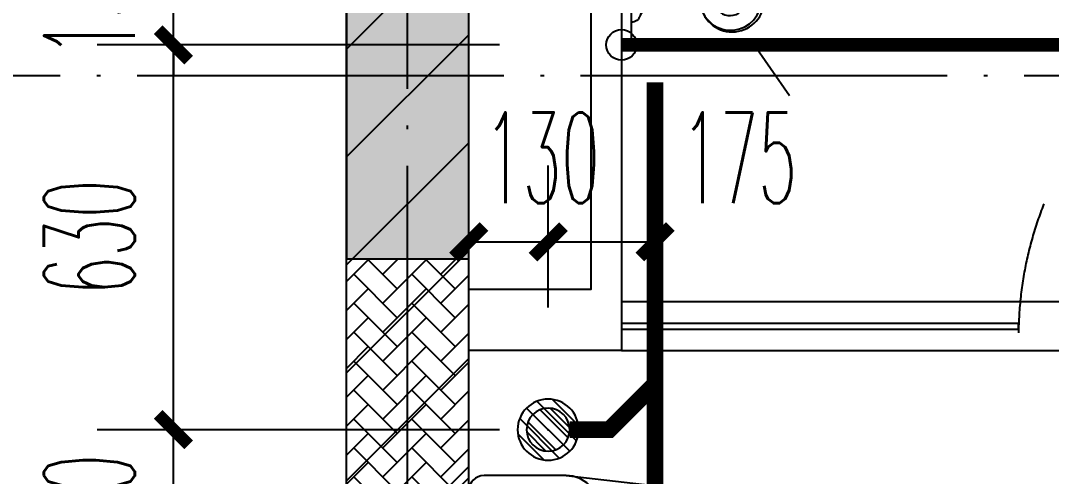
# Model space of a CAD drawing. Extents: x 27938 to 1507990, y 110129 to 923079.
# Drawn here: x 1219130 to 1220818, y 588667 to 589414 of the extents above; entities that cross this region are included whole.
import ezdxf

# ---------------------------------------------------------------- set-up
doc = ezdxf.new("R2010")
doc.units = 0
doc.header["$LTSCALE"] = 1000
doc.header["$MEASUREMENT"] = 0
doc.linetypes.add('DASH', pattern=[0.35, 0.25, -0.1])
doc.linetypes.add('DOTE', pattern=[2.4200000000000004, 2, -0.2, 0.02, -0.2])
for name, color, linetype in [('----建筑底图', 8, 'Continuous'), ('COLUMN', 9, 'Continuous'), ('CURTWALL', 4, 'Continuous'), ('DIM_SYMB', 3, 'Continuous'), ('DOTE', 1, 'Continuous'), ('EQUIP_地漏', 7, 'Continuous'), ('IP-bath&kitchen-JOHNSON', 4, 'Continuous'), ('LVTRY', 6, 'Continuous'), ('P-bath&kitchen-JOHNSON', 4, 'Continuous'), ('PIPE-不分区热给水', 5, 'RJ'), ('PIPE-污水', 2, 'W'), ('PUB_HATCH', 8, 'Continuous'), ('VPIPE-不分区热给水', 5, 'Continuous'), ('WALL', 9, 'Continuous'), ('保温', 6, 'Continuous')]:
    doc.layers.add(name, color=color, linetype=linetype)
doc.layers.add('S-L主梁线', color=4, linetype='DASH', plot=False)
doc.styles.add('_TCH_DIM_T3', font='SIMPLEX.shx', dxfattribs={"width": 0.4941176470588236, "bigfont": 'GBCBIG.shx'})
doc.styles.get("Standard").update_dxf_attribs({"font": 'gbenor.shx', "bigfont": 'gbcbig.shx'})
doc.linetypes.add('RJ', pattern='A,3,-0.2,["RJ",Standard,S=0.25,R=0,X=-0.1,Y=-0.115],-0.35', length=3.55)
doc.linetypes.add('W', pattern='A,3,-0.2,["W",Standard,S=0.25,R=0,X=-0.1,Y=-0.115],-0.2', length=3.4)
doc.dimstyles.new('_TWT_ARCH&&50', dxfattribs={"dimtxt": 148.75, "dimasz": 50, "dimexe": 125, "dimexo": 150, "dimgap": 63.12500000000001, "dimtad": 1, "dimdec": 0, "dimzin": 0, "dimdsep": 46, "dimtxsty": '_TCH_DIM_T3', "dimblk": 'ARCHTICK', "dimcen": 0.09, "dimclrt": 7, "dimazin": 2, "dimtfac": 1, "dimtdec": 0, "dimtix": 1, "dimtmove": 2, "dimatfit": 3, "dimfxl": 100, "dimtolj": 1, "dimtzin": 0, "dimarcsym": 0})

# ---------------------------------------------------------------- blocks, each defined once
blk = doc.blocks.new('GFDGFSDFGD')
at = {"layer": 'PUB_HATCH'}
blk.add_hatch(color=256, dxfattribs=at).paths.add_polyline_path([(439566.4865317799, 373023.7243817647), (439016.5711227141, 373023.7242364523), (439016.5716928639, 372023.7232685714), (439216.5708743546, 372023.7239847798), (439216.5708215295, 372823.7236273639), (439566.4864635121, 372823.7234225881)])
at = {"layer": 'COLUMN', "color": 6}
for p, q in [((439016.5711227141, 373023.7242364523), (439016.5716928639, 372023.7232685714)), ((439216.5708743546, 372023.7239847798), (439216.5708215295, 372823.7236273639)), ((439016.5716928639, 372023.7232685714), (439216.5708743546, 372023.7239847798))]:
    blk.add_line(p, q, dxfattribs=at)
blk = doc.blocks.new('GDFGDGRD')
at = {"layer": '保温', "linetype": 'ByBlock', "ltscale": 10}
h = blk.add_hatch(dxfattribs=at)
h.set_pattern_fill('AR-HBONE', color=251, scale=55)
h.set_pattern_definition([(45, (0, 0), (0, 47.41575231924514), [100.584, -33.528]), (135, (23.70786, 23.70786), (3.05311331771918e-15, 47.41575231924513), [100.584, -33.528])])
h.paths.add_polyline_path([(439016.5790388767, 370023.7249376682), (439016.5712974954, 372023.7235304342), (439216.5712974836, 372023.7237229171), (439216.5790388649, 370023.7251301511)])
blk = doc.blocks.new('rrrrrrrrrrrra')
at = {"color": 0}
for p, q in [((252.6024353011744, 483.7312025176361), (-87.39756469882559, 483.7312025176361)), ((-112.3975646988256, 458.7312025176361), (-112.3975646988256, 324.3323662159964)), ((277.6024353011744, 324.3323662159964), (277.6024353011744, 458.7312025176361)), ((-112.3975646988256, 324.3323662159964), (-63.69972878636327, -103.3637925456278)), ((277.6024353011744, 324.3323662159964), (227.5135563242948, -115.5808400628157)), ((-59.12511469877791, 271.0599162159488), (224.3299853011267, 271.0599162159488)), ((-20.6103619200876, 232.4137265472673), (-34.18044077546801, 153.6153487120755)), ((185.8152325224364, 232.4137265477329), (-20.6103619200876, 232.4137265472673)), ((185.8152325224364, 232.4137265477329), (199.3853113778168, 153.6153487125412)), ((191.3197469591396, 200.4502565474249), (-26.11487635679077, 200.4502565474249))]:
    blk.add_line(p, q, dxfattribs=at)
for centre, radius, start, end in [((-87.39756469882559, 458.7312025176361), 25, 90, 180), ((252.6024353011744, 458.7312025176361), 25, 0, 90), ((-59.12511469877791, 324.3323662164621), 53.27245000000602, 180, 270), ((224.3299853008939, 324.3323662164621), 53.27245000000253, 270, 0), ((-322.583031725022, 209.8070477982983), 293.8257332377133, 333.5368539848596, 351.4828191908725), ((487.787902327138, 209.8070477982983), 293.8257332377133, 188.5171808091275, 206.4631460151405), ((148.969911527005, -3.179016253445297), 224.0767612256445, 158.5202191710939, 180), ((16.2349590753438, -3.179016253445297), 224.0767612256723, 0, 21.47978082890611), ((83.83053322241176, -63.61970424279571), 152.7899563564, 195.0773243454172, 340.1181212308546)]:
    blk.add_arc(centre, radius, start, end, dxfattribs=at)
blk = doc.blocks.new('$lvtry$00000171')
at = {"color": 0}
for p, q in [((-74.24621202462731, 10.60660171788186), (-10.60660171788186, 74.24621202462731)), ((-69.81875867368217, -27.39235180270043), (27.39235180242758, 69.81875867368217)), ((-53.03300858900184, -53.03300858886359), (53.03300858900184, 53.03300858886359)), ((-27.39235180242758, -69.81875867368217), (69.81875867368217, 27.39235180270043)), ((10.60660171788186, -74.24621202462731), (74.24621202462731, -10.60660171788186))]:
    blk.add_line(p, q, dxfattribs=at)
blk.add_circle((0, 0), 75, dxfattribs=at)
blk.add_point((0, 0), dxfattribs=at)
blk = doc.blocks.new('135')
blk.add_hatch(color=0).paths.add_polyline_path([(4.76418280357393, 1.812162386259842), (3.614183923258678, -0.9586682789313272), (-4.698308072380313, 2.491328362025341), (-3.548309192054148, 5.262159027231063)])
at = {"color": 0}
for p, q in [((0, -9.095e-13), (-7.276000000000001e-12, 39.11915162772765)), ((-5.555794630552554, 18.93025617586591), (-3.355794630551827, 19.41189882087838)), ((-3.355794630551827, 19.41189882087838), (-5.502586708164016, 19.38346581543646)), ((-5.000000000007275, 10.93307908955376), (-5.000000000007275, 30.53458335841333)), ((5.617387633388716, 18.86060526279379), (3.417387633387988, 19.34224790780627)), ((3.417387633387988, 19.34224790780627), (5.564179711000178, 19.31381490236435)), ((4.999999999996362, 10.92478528669653), (4.999999999992723, 32.30060393840449)), ((-6.34257382159194, 2.632406550414998), (5.421245566391007, -2.250020692198631)), ((-5.698204626369259, 2.906323017595241), (-5.160113183243083, 2.682994842084553)), ((5.249555696867901, 10.9245783101278), (-5.25044430312846, 10.93328680312606)), ((5.227938415449898, 9.660595023749009), (-5.205485498692723, 9.660595023727183)), ((-5.160113183243083, 2.682994842084553), (-3.818447822857706, 5.915630618167598)), ((-3.818447822857706, 5.915630618167598), (5.417654394495911, 2.08230101709978)), ((4.075989034128724, -1.150334758983262), (5.417654394495911, 2.08230101709978)), ((4.075989034125087, -1.150334758983262), (5.7233188174323, -1.834038541420341))]:
    blk.add_line(p, q, dxfattribs=at)
for centre, radius, start, end in [((6.161034868437128, 15.83646535001662), 13.51105029248686, 151.0147378050733, 204.8403314206463), ((8.625610374787357, 15.4674340699994), 14.59806099666519, 166.2780045267358, 198.0953497200314), ((-5.220308285297505, 22.14142036417525), 0.5, 335.7643365041333, 151.0147378054934), ((3.827398038803949, 18.06844884589281), 9.42220170707689, 155.7643365036202, 171.9772791662345), ((5.153695528464595, 22.26171150950449), 0.5, 29.84246110022977, 204.5740373216479), ((-5.946870150815811, 17.18555889137405), 11.70614123311011, 10.4750181798539, 24.57403732164799), ((-6.288615623223449, 15.43590622998363), 12.3887641438454, 338.644919711974, 16.04760207510264), ((-6.035673477003001, 15.84248269684667), 13.39994098009156, 334.9111406033848, 29.84246110034611), ((13.49583268638525, 4.204098348475781), 20.48112573357894, 163.092431708237, 182.0011966084188), ((-5.975522388205718, 3.562607190228845), 1, 184.2275252268287, 248.4661137629982), ((13.54264475737364, 4.193994001077044), 19.52885339284392, 163.7443120071847, 182.5268738689926), ((-5.467505949505721, 3.349919817060253), 0.5, 181.9385014602077, 247.2597126889964), ((29.07817214454553, 6.708467335577552), 24.03224306675829, 172.943947749341, 199.2318175570648), ((26.37160870551816, 6.273545375245702), 20.6409126368038, 169.1453753653255, 199.9525787155704), ((5.869786496521555, -1.169297062749137), 1.170107913508445, 247.4597126892894, 19.95257871601565), ((5.914985297487874, -1.372233430550295), 0.5, 247.4597126892894, 19.23181755750988)]:
    blk.add_arc(centre, radius, start, end, dxfattribs=at)
blk.add_open_spline([(-5.000000000007275, 30.53458335841333), (-4.10443294849756, 31.33336597555081), (-2.288282033354334, 32.95324444101334), (0.90438098919185, 29.19536669430727), (3.450096077842316, 31.12548990286359), (4.999999999992723, 32.30060393840449)], degree=3, knots=[0, 0, 0, 0, 3.066329070407599, 6.218313121244897, 11.12413523619883, 11.12413523619883, 11.12413523619883, 11.12413523619883], dxfattribs=at)
blk = doc.blocks.new('SDFAWERAWER')
at = {"layer": 'LVTRY', "color": 0}
for p, q in [((593987.7654218215, -1242190.543110286), (593978.1679464299, -1242213.999597729)), ((594017.0860310916, -1242202.539954511), (593987.7654218215, -1242190.543110286)), ((594015.8193360465, -1242220.432964417), (594027.1688849085, -1242192.714558183)), ((594022.6186791044, -1242211.427743668), (594029.8341162818, -1242193.80586096)), ((594025.3530065713, -1242210.830205286), (594031.0932591765, -1242196.811088268)), ((594027.1688849085, -1242192.714558183), (594033.0323939191, -1242195.115424288)), ((594029.8341162818, -1242193.80586096), (594031.0932591765, -1242196.811088268)), ((594032.1593517042, -1242197.24760937), (594033.0323939191, -1242195.115424288)), ((594033.0323939191, -1242195.115424288), (594033.976751101, -1242197.369344781)), ((594033.7584905497, -1242197.902391045), (594033.9763517794, -1242197.370320023)), ((593941.1893833182, -1242210.071718162), (593783.7054442759, -1242594.768872668)), ((593941.1893833182, -1242210.071718162), (593964.6458707345, -1242219.669193542)), ((594007.4885557, -1242225.996441955), (593978.1679464299, -1242213.999597729)), ((594025.7000045974, -1242203.902384486), (594018.4845674199, -1242221.524267195)), ((594025.3530065713, -1242210.830205286), (594021.4897947444, -1242220.265124338)), ((594047.2517495372, -1242200.933083513), (594035.9092786319, -1242228.654386825)), ((594037.3439066054, -1242210.828683256), (594087.9885953569, -1242231.550505105)), ((594038.5747885434, -1242229.745009019), (594045.1743897707, -1242213.615406493)), ((594041.579694262, -1242228.485098852), (594051.1771696536, -1242205.028611409)), ((594049.9172594484, -1242202.023705706), (594043.3176582216, -1242218.153308231)), ((594047.2517495372, -1242200.933083513), (594049.9172594484, -1242202.023705706)), ((594049.9172594484, -1242202.023705706), (594051.1771696536, -1242205.028611409)), ((593964.6458707345, -1242219.669193542), (593807.1619316919, -1242604.366348048)), ((594015.8193360465, -1242220.432964417), (594021.6828450572, -1242222.833830523)), ((594018.4845674199, -1242221.524267195), (594021.4897947444, -1242220.265124338)), ((594022.5558872721, -1242220.70164544), (594021.6828450572, -1242222.833830523)), ((594021.6828450572, -1242222.833830523), (594023.9367655669, -1242221.889473379)), ((594024.1550261178, -1242221.356427115), (594023.937164888, -1242221.888498138)), ((594035.9092786319, -1242228.654386825), (594038.5747885434, -1242229.745009019)), ((594038.5747885434, -1242229.745009019), (594041.579694262, -1242228.485098852)), ((594057.0670404839, -1242246.282014925), (594066.6645158757, -1242222.825527482)), ((594027.746431214, -1242234.285170699), (594078.3911199654, -1242255.006992549)), ((593783.7054442759, -1242594.768872668), (593807.1619316919, -1242604.366348048)), ((593803.2340521519, -1242641.344911171), (593812.8315275433, -1242617.888423728)), ((593812.8315275433, -1242617.888423728), (593842.1521368134, -1242629.885267953)), ((593842.1521368134, -1242629.885267953), (593832.554661422, -1242653.341755396)), ((593845.157042532, -1242628.625357786), (593833.814571627, -1242656.346661099)), ((593847.8225524705, -1242629.715979991), (593836.4800815652, -1242657.437283303)), ((593845.157042532, -1242628.625357786), (593842.1521368134, -1242629.885267953)), ((593847.8225524705, -1242629.715979991), (593845.157042532, -1242628.625357786)), ((593847.1421213057, -1242661.799772115), (593858.4845922105, -1242634.078468803)), ((593849.807631217, -1242662.890394308), (593861.150102122, -1242635.169090996)), ((593852.0613105225, -1242661.945461682), (593862.0950347865, -1242637.422770285)), ((593858.4845922105, -1242634.078468803), (593861.150102122, -1242635.169090996)), ((593861.150102122, -1242635.169090996), (593862.0950347865, -1242637.422770285)), ((593803.2340521519, -1242641.344911171), (593832.554661422, -1242653.341755396)), ((593833.814571627, -1242656.346661099), (593832.554661422, -1242653.341755396)), ((593836.4800815652, -1242657.437283303), (593833.814571627, -1242656.346661099)), ((593847.1421213057, -1242661.799772115), (593849.807631217, -1242662.890394308))]:
    blk.add_line(p, q, dxfattribs=at)
blk.add_lwpolyline([(593823.4857289928, -1242716.975934958), (594045.7556563742, -1242173.940086161), (594036.5013807861, -1242170.150840413), (593814.2314534048, -1242713.186689209)], close=True, dxfattribs=at)
blk.add_arc((594075.2654484361, -1242240.036391133), 15.29342111015146, 281.7932153755734, 33.70187580186141, dxfattribs=at)
for centre, major_axis, start_param, end_param in [((593974.2417065077, -1242223.595433476), (3.926239933352681, 9.595835773426348), 0, 1.570796326794897), ((593816.7577674654, -1242608.292587982), (13.52371531371392, 33.05232318957029), 1.570796326794897, 3.141592653589793), ((593816.7577674654, -1242608.292587982), (3.926239933352681, 9.595835773426348), 1.570796326794897, 3.141592653589793)]:
    blk.add_ellipse(centre, major_axis=major_axis, ratio=1, start_param=start_param, end_param=end_param, dxfattribs=at)
at = {"layer": 'P-bath&kitchen-JOHNSON', "color": 0, "linetype": 'DASH'}
blk.add_arc((593809.7670385346, -1242714.004828131), 586.199339652145, 67.53694625199444, 157.1324720308851, dxfattribs=at)
at = {"layer": 'LVTRY', "color": 8, "xscale": -1, "rotation": 157.7329157530927}
blk.add_blockref('135', (594045.2713309255, -1242161.927690595), dxfattribs=at)
blk = doc.blocks.new('A$C5DCB2F21')
at = {"layer": 'IP-bath&kitchen-JOHNSON', "color": 0}
for p, q in [((-68.28558143033297, -213.1606503543517), (-157.7014214626688, -274.9614281078248)), ((68.16970908802614, -213.1606503543517), (157.5855491203619, -274.9614281078248)), ((-0.0579361711279489, -261.3536447175793), (-0.0579361711570528, -424.6555120690827))]:
    blk.add_line(p, q, dxfattribs=at)
for centre, major_axis, ratio, start_param, end_param in [((0.0421103943663184, -178.7724866370772), (-50.96224410476142, 6.55561e-11), 0.9900522014073144, -1.362970376127611, 4.504563029716158), ((0.0421103943663184, -177.7692267618913), (-26.80467913510691, 8.690706e-10), 0.9948122416210567, -1.167676844559286, 4.309269498205915)]:
    blk.add_ellipse(centre, major_axis=major_axis, ratio=ratio, start_param=start_param, end_param=end_param, dxfattribs=at)
at = {"layer": 'LVTRY', "color": 0}
for p, q in [((73.60639230580999, 0), (-73.60639230580999, 0)), ((-10.47308850636909, -173.5162652194049), (-10.47308850636909, -49.2578386965979)), ((10.5573092952909, -173.5162652194049), (10.5573092952909, -49.2578386965979))]:
    blk.add_line(p, q, dxfattribs=at)
blk.add_lwpolyline([(73.60639230580999, 0), (73.60639230580999, -15.772798351245), (-73.60639230580999, -15.772798351245), (-73.60639230580999, 0)], dxfattribs=at)
for points in [[(-26.29978149385716, -30.6730770759059, -0.3641418619200349), (-37.77772499481944, -15.772798351245, -0.0204951839784475)], [(26.29978149385716, -30.6730770759059, 0.3641418619200187), (37.77772499482671, -15.772798351245, 0.0204951839784475)], [(-10.47308850636909, -49.43990604687496, 0.214893116671168), (-26.29978149385716, -30.6730770759059, 7.649644273232357)], [(10.5573092952909, -49.2578386965979, -0.2143900455666535), (26.29978149385716, -30.6730770759059, -7.649644273232357)]]:
    blk.add_lwpolyline(points, format="xyb", dxfattribs=at)
blk.add_arc((0.0421103944609058, -173.5162652194049), 10.51519890083, 180, 0, dxfattribs=at)
for centre, major_axis, ratio, start_param, end_param in [((0.0421103943663184, -181.2952494334531), (53.64446843239703, 4.6092399e-09), 0.9875770290783108, 1.768090240399728, 7.656687720196345), ((-12.41473554639378, -164.737432311369), (1.3012e-12, 1.432845619463478), 0.8500000000096485, -1.570796326743344, 4.712388980436241), ((12.49895633515552, -164.737432311369), (-1.089747e-10, 1.432845619463478), 0.8500000000096485, 4.712388980370823, 10.99557428755041), ((-12.41473554639378, -189.1718906858077), (-2.801241e-10, 1.432845619478029), 0.8500000000010158, 4.712388980259137, 10.99557428743872), ((12.49895633515552, -189.1718906858077), (-3.904000999999999e-10, 1.43284561947803), 0.8500000000010156, 4.712388980193717, 10.9955742873733)]:
    blk.add_ellipse(centre, major_axis=major_axis, ratio=ratio, start_param=start_param, end_param=end_param, dxfattribs=at)
blk = doc.blocks.new('$TCHSYS$DOOR2D')
for p, q in [((0.45, 0.9750000000000001), (0.5000000000000002, 0.9750000000000001)), ((0.45, 0), (0.45, 0.9750000000000001)), ((0.5, 0), (0.5, 0.9750000000000001)), ((0.5, 0), (0.45, 0))]:
    blk.add_line(p, q)
at = {"lineweight": 13}
blk.add_arc((0.475, 0), 0.975, 91.4692835813538, 180, dxfattribs=at)
blk = doc.blocks.new('DSGDFGF')
at = {"layer": 'IP-bath&kitchen-JOHNSON', "color": 0}
for p, q in [((676542.331932724, 342985.0196551088), (677892.3295454062, 342985.0196507949)), ((676542.331932724, 342950.0196551071), (677192.3295454478, 342950.0196505642)), ((677192.3413922582, 342940.0196503444), (677192.3413922533, 342950.0196505642)), ((676542.331932724, 342940.0196551071), (677192.3413922582, 342940.0196503444)), ((676542.331932724, 342905.019720073), (677892.3295454059, 342905.0196507949))]:
    blk.add_line(p, q, dxfattribs=at)
for points in [[(676542.3319719185, 343855.3312094221), (676542.3319289016, 342905.0196913155), (676292.3295242395, 342905.0197074407)], [(676492.3319719185, 343855.3312094221), (676492.331953106, 343005.0197000016), (676292.3295265906, 343005.0197000032)]]:
    blk.add_lwpolyline(points, dxfattribs=at)
at = {"layer": 'CURTWALL', "color": 0, "xscale": 800, "yscale": 800, "zscale": 50, "rotation": 5.54452612062199e-09}
blk.add_blockref('$TCHSYS$DOOR2D', (677392.3193099796, 342080.3318189853), dxfattribs=at)
at = {"layer": 'IP-bath&kitchen-JOHNSON', "color": 8}
for name, p, rotation in [('A$C5DCB2F21', (676542.3428769042, 343480.3272782623), 90.00848852444699), ('SDFAWERAWER', (-342526.1847909405, 1268090.515878983), 22.25976934310714)]:
    blk.add_blockref(name, p, dxfattribs=dict(at, rotation=rotation))
at = {"layer": 'LVTRY', "color": 8, "xscale": -0.6666666667107826, "yscale": 0.6666666667107826}
blk.add_blockref('$lvtry$00000171', (676422.3295454204, 342775.3312094267), dxfattribs=at)
at = {"layer": 'LVTRY', "color": 8, "extrusion": (0, 0, -1), "xscale": -1, "zscale": -1, "rotation": 270}
blk.add_blockref('rrrrrrrrrrrra', (-676776.0631769253, 342422.5730388308), dxfattribs=at)
blk = doc.blocks.new('A$C149A4CC3')
at = {"layer": 'PUB_HATCH'}
h = blk.add_hatch(dxfattribs=at)
h.set_pattern_fill('普通砖', color=256, scale=50, style=0)
h.set_pattern_definition([(45, (0, 89.755675), (-88.38838300365748, 88.3883830036575), [])])
h.paths.add_polyline_path([(-6599.999989863069, -19510.08435540341), (-6399.999989860926, -19410.08435537703), (-6399.999989803, -16710.08435553264), (-6499.999989792996, -16643.41768886242), (-6599.999989802998, -16710.08435552516)])
at = {"layer": 'DOTE', "color": 169, "linetype": 'DOTE', "ltscale": 0.3}
for p, q in [((-6499.999999315129, -19410.08434694167), (-6499.999999900698, -11458.04734790955)), ((-25818.76699962281, -17209.81407665176), (25039.89799962282, -17209.81412224047))]:
    blk.add_line(p, q, dxfattribs=at)
at = {"layer": 'WALL', "color": 8}
for p, q in [((-6599.999989863069, -19510.08435540341), (-6599.999989802998, -16710.08435552516)), ((-6399.999989860926, -19410.08435537703), (-6399.999989803, -16710.08435553264))]:
    blk.add_line(p, q, dxfattribs=at)
at = {"color": 8}
for name, p in [('GFDGFSDFGD', (-445616.5786988664, -389533.8091794208)), ('GDFGDGRD', (-445616.5787024723, -389533.8091794431)), ('DSGDFGF', (-682692.319314195, -360565.4161739748))]:
    blk.add_blockref(name, p, dxfattribs=at)
blk = doc.blocks.new('A$C63B2058D')
at = {"layer": 'S-L主梁线', "color": 0, "linetype": 'DASH', "lineweight": 18}
for p, q in [((7049.998994176043, 3299.999992853496), (7049.998994176043, 1500.001805619453)), ((7249.998994176043, 1500.001805619453), (7249.998994176043, 3299.999992853496))]:
    blk.add_line(p, q, dxfattribs=at)
blk = doc.blocks.new('_ArchTick')
at = {"color": 0, "linetype": 'ByBlock', "const_width": 0.4}
blk.add_lwpolyline([(-0.5, -0.5), (0.5, 0.5)], dxfattribs=at)
blk = doc.blocks.new('*D521')
at = {"layer": 'Defpoints', "color": 0}
for p in [(1219380.08177696, 589524.1631160438), (1220063.693153446, 589524.1631160438), (1220063.693153446, 589374.1631160438)]:
    blk.add_point(p, dxfattribs=at)
at = {"layer": 'DIM_SYMB', "color": 0, "lineweight": -2}
for p, q in [((1219380.08177696, 589524.1631160438), (1219380.08177696, 589574.1631160438)), ((1219913.693153446, 589524.1631160438), (1219255.08177696, 589524.1631160438)), ((1219380.08177696, 589374.1631160438), (1219380.08177696, 589524.1631160438)), ((1219913.693153446, 589374.1631160438), (1219255.08177696, 589374.1631160438)), ((1219380.08177696, 589374.1631160438), (1219380.08177696, 589324.1631160438))]:
    blk.add_line(p, q, dxfattribs=at)
at = {"layer": 'DIM_SYMB', "color": 0, "lineweight": -2, "xscale": 50, "yscale": 50, "zscale": 50}
for p, rotation in [((1219380.08177696, 589524.1631160438), 270), ((1219380.08177696, 589374.1631160438), 90)]:
    blk.add_blockref('_ArchTick', p, dxfattribs=dict(at, rotation=rotation))
at = {"layer": 'DIM_SYMB', "color": 7, "insert": (1219242.58177696, 589449.1631160439), "char_height": 148.75, "attachment_point": 5, "rotation": 90, "style": '_TCH_DIM_T3'}
blk.add_mtext('\\A1;150', dxfattribs=at)
blk = doc.blocks.new('*D522')
at = {"layer": 'Defpoints', "color": 0}
for p in [(1219380.081776961, 589374.1631160427), (1220063.693153446, 589374.1631160427), (1220063.693153446, 588743.9750469815)]:
    blk.add_point(p, dxfattribs=at)
at = {"layer": 'DIM_SYMB', "color": 0, "lineweight": -2}
for p, q in [((1219913.693153446, 589374.1631160427), (1219255.081776961, 589374.1631160427)), ((1219380.081776961, 588743.9750469815), (1219380.081776961, 589374.1631160427)), ((1219913.693153446, 588743.9750469815), (1219255.081776961, 588743.9750469815))]:
    blk.add_line(p, q, dxfattribs=at)
at = {"layer": 'DIM_SYMB', "color": 0, "lineweight": -2, "xscale": 50, "yscale": 50, "zscale": 50}
for p, rotation in [((1219380.081776961, 589374.1631160427), 90), ((1219380.081776961, 588743.9750469815), 270)]:
    blk.add_blockref('_ArchTick', p, dxfattribs=dict(at, rotation=rotation))
at = {"layer": 'DIM_SYMB', "color": 7, "insert": (1219242.58177696, 589059.0690815122), "char_height": 148.75, "attachment_point": 5, "rotation": 90, "style": '_TCH_DIM_T3'}
blk.add_mtext('\\A1;630', dxfattribs=at)
blk = doc.blocks.new('*D523')
at = {"layer": 'Defpoints', "color": 0}
for p in [(1219380.081776961, 588743.975046982), (1220063.693153446, 588743.975046982), (1220063.693153447, 588473.8193116874)]:
    blk.add_point(p, dxfattribs=at)
at = {"layer": 'DIM_SYMB', "color": 0, "lineweight": -2}
for p, q in [((1219380.081776961, 588743.975046982), (1219380.081776961, 588793.975046982)), ((1219913.693153446, 588743.975046982), (1219255.081776961, 588743.975046982)), ((1219380.081776961, 588473.8193116874), (1219380.081776961, 588743.975046982)), ((1219913.693153447, 588473.8193116874), (1219255.081776961, 588473.8193116874)), ((1219380.081776961, 588473.8193116874), (1219380.081776961, 588423.8193116874))]:
    blk.add_line(p, q, dxfattribs=at)
at = {"layer": 'DIM_SYMB', "color": 0, "lineweight": -2, "xscale": 50, "yscale": 50, "zscale": 50}
for p, rotation in [((1219380.081776961, 588743.975046982), 270), ((1219380.081776961, 588473.8193116874), 90)]:
    blk.add_blockref('_ArchTick', p, dxfattribs=dict(at, rotation=rotation))
at = {"layer": 'DIM_SYMB', "color": 7, "insert": (1219242.581776961, 588608.8971793348), "char_height": 148.75, "attachment_point": 5, "rotation": 90, "style": '_TCH_DIM_T3'}
blk.add_mtext('\\A1;270', dxfattribs=at)
blk = doc.blocks.new('*D530')
at = {"layer": 'Defpoints', "color": 0}
for p in [(1220168.662523692, 589051.6140000018), (1219993.693153479, 588793.9750472073), (1220168.662523692, 588793.9750472073)]:
    blk.add_point(p, dxfattribs=at)
at = {"layer": 'DIM_SYMB', "color": 0, "lineweight": -2}
for p, q in [((1219993.693153479, 588943.9750472073), (1219993.693153479, 589176.6140000018)), ((1220168.662523692, 588943.9750472073), (1220168.662523692, 589176.6140000018)), ((1219993.693153479, 589051.6140000018), (1220168.662523692, 589051.6140000018))]:
    blk.add_line(p, q, dxfattribs=at)
at = {"layer": 'DIM_SYMB', "color": 0, "lineweight": -2, "xscale": 50, "yscale": 50, "zscale": 50, "rotation": 180}
blk.add_blockref('_ArchTick', (1219993.693153479, 589051.6140000018), dxfattribs=at)
at = {"layer": 'DIM_SYMB', "color": 0, "lineweight": -2, "xscale": 50, "yscale": 50, "zscale": 50}
blk.add_blockref('_ArchTick', (1220168.662523692, 589051.6140000018), dxfattribs=at)
at = {"layer": 'DIM_SYMB', "color": 7, "insert": (1220306.162523692, 589189.1140000018), "char_height": 148.75, "attachment_point": 5, "style": '_TCH_DIM_T3'}
blk.add_mtext('\\A1;175', dxfattribs=at)
blk = doc.blocks.new('*D531')
at = {"layer": 'Defpoints', "color": 0}
for p in [(1219993.693153479, 589051.6140000018), (1219863.596479631, 588793.9750472073), (1219993.693153479, 588793.9750472073)]:
    blk.add_point(p, dxfattribs=at)
at = {"layer": 'DIM_SYMB', "color": 0, "lineweight": -2}
for p, q in [((1219863.596479631, 588943.9750472073), (1219863.596479631, 589176.6140000018)), ((1219993.693153479, 588943.9750472073), (1219993.693153479, 589176.6140000018)), ((1219863.596479631, 589051.6140000018), (1219993.693153479, 589051.6140000018))]:
    blk.add_line(p, q, dxfattribs=at)
at = {"layer": 'DIM_SYMB', "color": 0, "lineweight": -2, "xscale": 50, "yscale": 50, "zscale": 50, "rotation": 180}
blk.add_blockref('_ArchTick', (1219863.596479631, 589051.6140000018), dxfattribs=at)
at = {"layer": 'DIM_SYMB', "color": 0, "lineweight": -2, "xscale": 50, "yscale": 50, "zscale": 50}
blk.add_blockref('_ArchTick', (1219993.693153479, 589051.6140000018), dxfattribs=at)
at = {"layer": 'DIM_SYMB', "color": 7, "insert": (1219983.524, 589189.1140000018), "char_height": 148.75, "attachment_point": 5, "style": '_TCH_DIM_T3'}
blk.add_mtext('\\A1;130', dxfattribs=at)
blk = doc.blocks.new('$TwtSys$00000141')
at = {"color": 1}
for p, q in [((-47.09803151780761, 3.836055847277748), (-5.041545145413693, 45.89254221967349)), ((-47.09803151780761, 3.836055847277748), (-5.041545145413693, 45.89254221967349)), ((-43.60958444554853, -17.52724007043071), (17.52724007042889, 43.60958444554853)), ((-43.60958444554853, -17.52724007043071), (17.52724007042889, 43.60958444554853)), ((-33.23401871576607, -33.23401871577153), (33.23401871576607, 33.23401871576425)), ((-33.23401871576607, -33.23401871576971), (33.23401871576607, 33.23401871576425)), ((-16.17805684451741, -43.53063328177632), (43.79137317708955, 16.43879673983065)), ((-16.17805684451741, -43.53063328177632), (43.79137317708955, 16.43879673983247)), ((5.715553844029273, -46.12975947626182), (46.12974035062325, -5.715572969671484)), ((5.715553844029273, -46.12975947626182), (46.12974035062325, -5.715572969671484))]:
    blk.add_line(p, q, dxfattribs=at)
blk.add_circle((0, -1.818989403545856e-12), 47, dxfattribs=at)
blk.add_circle((0, -1.818989403545856e-12), 47, dxfattribs=at)

msp = doc.modelspace()

# ---------------------------------------------------------------- block references
at = {"layer": '----建筑底图'}
msp.add_blockref('A$C149A4CC3', (1226263.606702472, 606534.0600115282), dxfattribs=at)

# ---------------------------------------------------------------- next in the draw order: hatches: boundary and pattern name
at = {"layer": 'PIPE-污水'}
for points in [[(1220093.650942752, 588743.9750466133), (1220093.650943294, 588730.2250470824), (1220099.346213694, 588730.225046956)], [(1220093.650942752, 588743.9750466133), (1220103.373461417, 588734.2521287407), (1220099.346213694, 588730.225046956)]]:
    msp.add_hatch(color=256, dxfattribs=at).paths.add_polyline_path(points)

# ---------------------------------------------------------------- next in the draw order: linework, layer by layer
at = {"layer": 'PIPE-不分区热给水', "ltscale": 0.25, "const_width": 22.5}
msp.add_lwpolyline([(1220113.706484962, 589374.1631160426), (1221163.596480505, 589374.1631160423)], dxfattribs=at)
at = {"layer": 'PIPE-污水', "ltscale": 0.25, "const_width": 27.5}
for points in [[(1220168.67436239, 589312.9131160947), (1220168.654030497, 588818.9750470945)], [(1220093.650943281, 588743.9750470824), (1220168.654030493, 588818.9750470944)], [(1220168.654030497, 588818.9750470944), (1220168.643732375, 588568.7949558677)], [(1220093.650943281, 588743.9750470824), (1220028.866947575, 588743.9750470172)]]:
    msp.add_lwpolyline(points, dxfattribs=at)
at = {"layer": 'VPIPE-不分区热给水'}
msp.add_circle((1220113.706484962, 589374.1631160426), 25, dxfattribs=at)

# ---------------------------------------------------------------- next in the draw order: block references
at = {"layer": 'EQUIP_地漏', "xscale": 0.75, "yscale": -0.75, "zscale": 0.75}
for p, rotation in [((1219993.616947582, 588743.975046977), 179.9999999999727), ((1219993.616947575, 588743.9750469817), 180.0000000000155)]:
    msp.add_blockref('$TwtSys$00000141', p, dxfattribs=dict(at, rotation=rotation))
at = {"layer": 'S-L主梁线', "color": 225, "linetype": 'ByBlock', "lineweight": 18}
msp.add_blockref('A$C63B2058D', (1212613.606707373, 585723.9756636247), dxfattribs=at)

# ---------------------------------------------------------------- next in the draw order: dimensions: what is measured, and where the dimension line sits
at = {"layer": 'DIM_SYMB'}
for p1, p2, distance, picture, middle in [((1220063.693153446, 589374.1631160438), (1220063.693153446, 589524.1631160438), 683.6113764860202, '*D521', (1219242.58177696, 589449.1631160439)), ((1220063.693153446, 588743.9750469815), (1220063.693153446, 589374.1631160427), 683.6113764850888, '*D522', (1219242.58177696, 589059.0690815122)), ((1220063.693153447, 588473.8193116874), (1220063.693153446, 588743.975046982), 683.6113764850888, '*D523', (1219242.581776961, 588608.8971793348))]:
    dim = msp.add_aligned_dim(p1=p1, p2=p2, distance=distance, dimstyle='_TWT_ARCH&&50', dxfattribs=at)
    dim.commit()
    dim.dimension.update_dxf_attribs({"geometry": picture, "text_midpoint": middle})
for base, p1, p2, picture, middle in [((1219993.693153479, 589051.6140000018), (1219863.596479631, 588793.9750472073), (1219993.693153479, 588793.9750472073), '*D531', (1219983.524, 589189.1140000018)), ((1220168.662523692, 589051.6140000018), (1219993.693153479, 588793.9750472073), (1220168.662523692, 588793.9750472073), '*D530', (1220306.162523692, 589189.1140000018))]:
    dim = msp.add_linear_dim(base=base, p1=p1, p2=p2, angle=0, dimstyle='_TWT_ARCH&&50', dxfattribs=at)
    dim.commit()
    dim.dimension.update_dxf_attribs({"geometry": picture, "text_midpoint": middle, "dimtype": 129})

doc.saveas('drawing.dxf')
